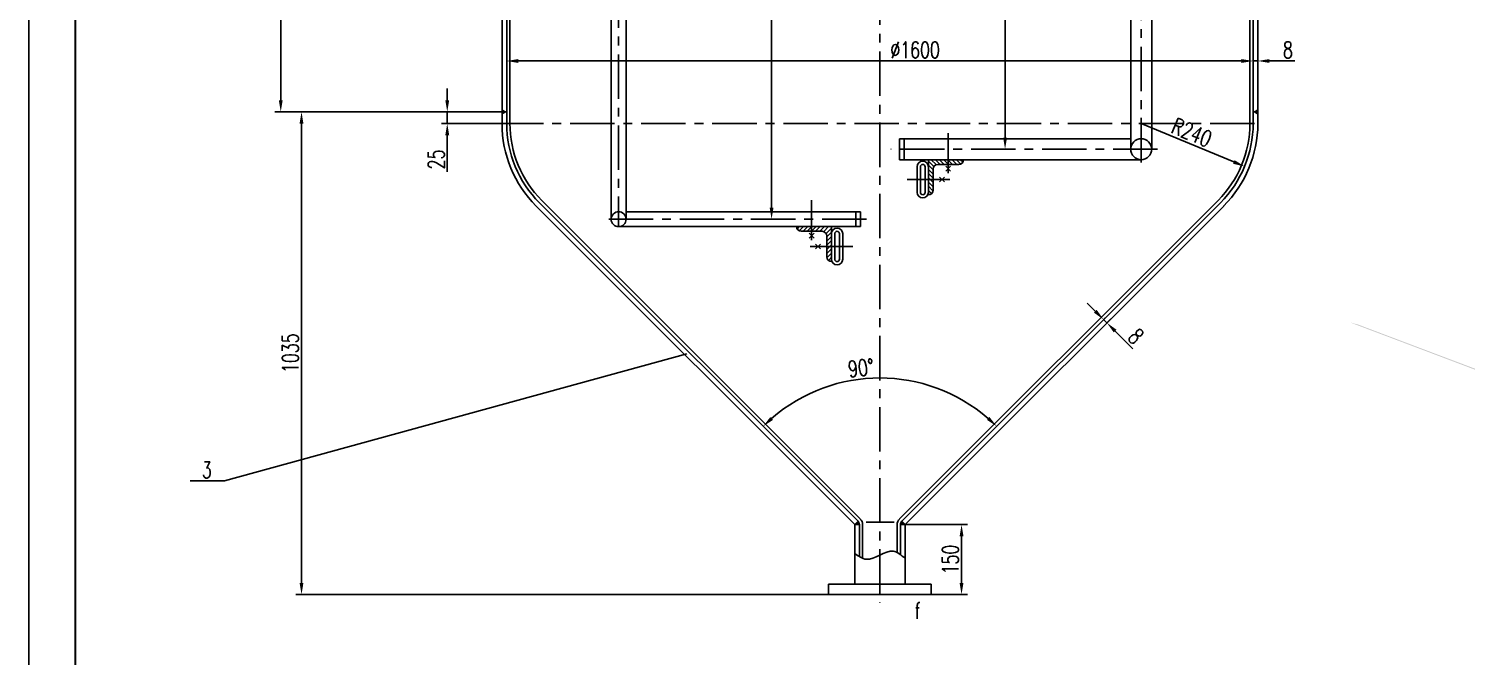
# Model space of a CAD drawing. Header units: millimetres. Extents: x 1968 to 8007, y 3243 to 11653.
# Drawn here: x 2067 to 5148, y 7640 to 8985 of the extents above; entities that cross this region are included whole.
import ezdxf
from ezdxf.enums import TextEntityAlignment as Align

# ---------------------------------------------------------------- set-up
doc = ezdxf.new("R2010")
doc.units = ezdxf.units.MM
doc.linetypes.add('CENTER', pattern=[50.8, 31.75, -6.35, 6.35, -6.35])
doc.layers.add('K1', color=4, linetype='Continuous')
doc.layers.add('尺寸线', color=4, linetype='Continuous')
doc.styles.add('仿宋1', font='txt.shx', dxfattribs={"width": 0.7, "bigfont": 'hzfs.shx'})
doc.styles.add('汉字仿宋', font='txt.shx', dxfattribs={"width": 0.7071, "bigfont": 'hzfs.shx'})
doc.dimstyles.new('绘图', dxfattribs={"dimscale": 10, "dimtxt": 3.5, "dimasz": 2.5, "dimexe": 1.25, "dimexo": 0, "dimtad": 1, "dimdec": 0, "dimdsep": 46, "dimtxsty": '汉字仿宋', "dimcen": 2.5, "dimclrd": 4, "dimclre": 4, "dimclrt": 7, "dimadec": 0, "dimazin": 0, "dimtfac": 1, "dimtdec": 0, "dimtmove": 0, "dimatfit": 0, "dimldrblk": 'NONE', "dimfxl": 0, "dimlwd": 25, "dimlwe": 25, "dimarcsym": 0})

# ---------------------------------------------------------------- blocks, each defined once
blk = doc.blocks.new('*D17')
at = {"color": 4, "linetype": 'Continuous', "lineweight": 25}
for p, q in [((3091.3, 8913.8), (3091.3, 8928.2)), ((3116.3, 8915.7), (4666.3, 8915.7)), ((4691.3, 8913.8), (4691.3, 8928.2))]:
    blk.add_line(p, q, dxfattribs=at)
at = {"color": 4, "linetype": 'Continuous', "lineweight": -3}
for points in [[(3116.3, 8919.8), (3116.3, 8911.5), (3091.3, 8915.7)], [(4666.3, 8919.8), (4666.3, 8911.5), (4691.3, 8915.7)]]:
    blk.add_solid(points, dxfattribs=at)
at = {"layer": 'Defpoints', "color": 0, "linetype": 'Continuous', "lineweight": -3}
for p in [(3091.3, 8913.8), (4691.3, 8915.7), (4691.3, 8913.8)]:
    blk.add_point(p, dxfattribs=at)
at = {"color": 7, "linetype": 'Continuous', "lineweight": -3, "insert": (3966.7, 8939.4), "char_height": 35, "attachment_point": 5, "style": '汉字仿宋'}
blk.add_mtext('%%C1600', dxfattribs=at)
blk = doc.blocks.new('_None')
blk = doc.blocks.new('*D18')
at = {"color": 4, "linetype": 'Continuous', "lineweight": 25}
for p, q in [((4666.3, 8915.7), (4641.3, 8915.7)), ((4691.3, 8915.7), (4691.3, 8928.2)), ((4691.3, 8915.7), (4701.3, 8915.7)), ((4701.3, 8915.7), (4701.3, 8928.2)), ((4726.3, 8915.7), (4780.3, 8915.7))]:
    blk.add_line(p, q, dxfattribs=at)
at = {"color": 4, "linetype": 'Continuous', "lineweight": -3}
for points in [[(4666.3, 8919.8), (4666.3, 8911.5), (4691.3, 8915.7)], [(4726.3, 8919.8), (4726.3, 8911.5), (4701.3, 8915.7)]]:
    blk.add_solid(points, dxfattribs=at)
at = {"layer": 'Defpoints', "color": 0, "linetype": 'Continuous', "lineweight": -3}
for p in [(4691.3, 8915.7), (4701.3, 8915.7), (4701.3, 8915.7)]:
    blk.add_point(p, dxfattribs=at)
at = {"color": 7, "linetype": 'Continuous', "lineweight": -3, "insert": (4765.8, 8939.4), "char_height": 35, "attachment_point": 5, "style": '汉字仿宋'}
blk.add_mtext('8', dxfattribs=at)
blk = doc.blocks.new('*D23')
at = {"color": 4, "linetype": 'Continuous', "lineweight": 25}
for p, q in [((3026.3, 10406.6), (2594.6, 10406.6)), ((2607.1, 10381.6), (2607.1, 8831.6)), ((3081.3, 8806.6), (2594.6, 8806.6))]:
    blk.add_line(p, q, dxfattribs=at)
at = {"color": 4, "linetype": 'Continuous', "lineweight": -3}
for points in [[(2602.9, 10381.6), (2611.2, 10381.6), (2607.1, 10406.6)], [(2602.9, 8831.6), (2611.2, 8831.6), (2607.1, 8806.6)]]:
    blk.add_solid(points, dxfattribs=at)
at = {"layer": 'Defpoints', "color": 0, "linetype": 'Continuous', "lineweight": -3}
for p in [(3026.3, 10406.6), (2607.1, 8806.6), (3081.3, 8806.6)]:
    blk.add_point(p, dxfattribs=at)
at = {"color": 7, "linetype": 'Continuous', "lineweight": -3, "insert": (2583.3, 9606.6), "char_height": 35, "attachment_point": 5, "rotation": 90, "style": '汉字仿宋'}
blk.add_mtext('1600', dxfattribs=at)
blk = doc.blocks.new('*D24')
at = {"color": 4, "linetype": 'Continuous', "lineweight": 25}
blk.add_arc((3891.3, 7882.2), 354.1, 49.0463, 130.9537, dxfattribs=at)
at = {"color": 4, "linetype": 'Continuous', "lineweight": -3}
for points in [[(3662.1, 8146.5), (3656.4, 8152.6), (3640.9, 8132.5)], [(4126.2, 8152.6), (4120.6, 8146.5), (4141.7, 8132.5)]]:
    blk.add_solid(points, dxfattribs=at)
at = {"layer": 'Defpoints', "color": 0, "linetype": 'Continuous', "lineweight": -3}
for p in [(3161.6, 8611.9), (4621, 8611.9), (3983, 8224.2), (3844.4, 7929.1), (3938.2, 7929.1)]:
    blk.add_point(p, dxfattribs=at)
at = {"color": 7, "linetype": 'Continuous', "lineweight": -3, "insert": (3850.6, 8257.8), "char_height": 35, "attachment_point": 5, "rotation": 6.1841, "style": '汉字仿宋'}
blk.add_mtext('90°', dxfattribs=at)
blk = doc.blocks.new('*D25')
at = {"color": 4, "linetype": 'Continuous', "lineweight": 25}
for p, q in [((3945.3, 7922), (4078.8, 7922)), ((4066.3, 7797.2), (4066.3, 7897)), ((4001.3, 7772.2), (4078.8, 7772.2))]:
    blk.add_line(p, q, dxfattribs=at)
at = {"color": 4, "linetype": 'Continuous', "lineweight": -3}
for points in [[(4062.1, 7897), (4070.4, 7897), (4066.3, 7922)], [(4062.1, 7797.2), (4070.4, 7797.2), (4066.3, 7772.2)]]:
    blk.add_solid(points, dxfattribs=at)
at = {"layer": 'Defpoints', "color": 0, "linetype": 'Continuous', "lineweight": -3}
for p in [(3945.3, 7922), (4066.3, 7922), (4001.3, 7772.2)]:
    blk.add_point(p, dxfattribs=at)
at = {"color": 7, "linetype": 'Continuous', "lineweight": -3, "insert": (4042.5, 7847.1), "char_height": 35, "attachment_point": 5, "rotation": 90, "style": '汉字仿宋'}
blk.add_mtext('150', dxfattribs=at)
blk = doc.blocks.new('*D37')
at = {"color": 4, "linetype": 'Continuous', "lineweight": 25}
blk.add_line((4451.3, 8781.6), (4649.9, 8699.3), dxfattribs=at)
at = {"color": 4, "linetype": 'Continuous', "lineweight": -3}
blk.add_solid([(4651.5, 8703.1), (4648.3, 8695.4), (4673, 8689.7)], dxfattribs=at)
at = {"layer": 'Defpoints', "color": 0, "linetype": 'Continuous', "lineweight": -3}
for p in [(4451.3, 8781.6), (4673, 8689.7)]:
    blk.add_point(p, dxfattribs=at)
at = {"color": 7, "linetype": 'Continuous', "lineweight": -3, "insert": (4559.7, 8762.4), "char_height": 35, "attachment_point": 5, "rotation": 337.4894, "style": '汉字仿宋'}
blk.add_mtext('R240', dxfattribs=at)
blk = doc.blocks.new('*D38')
at = {"color": 4, "linetype": 'Continuous', "lineweight": 25}
for p, q in [((4353, 8379.2), (4335.3, 8396.9)), ((4370.7, 8361.5), (4379.5, 8370.4)), ((4370.7, 8361.5), (4377.8, 8354.5)), ((4377.8, 8354.5), (4386.6, 8363.3)), ((4395.4, 8336.8), (4433.6, 8298.6))]:
    blk.add_line(p, q, dxfattribs=at)
at = {"color": 4, "linetype": 'Continuous', "lineweight": -3}
for points in [[(4356, 8382.2), (4350.1, 8376.3), (4370.7, 8361.5)], [(4398.4, 8339.7), (4392.5, 8333.9), (4377.8, 8354.5)]]:
    blk.add_solid(points, dxfattribs=at)
at = {"layer": 'Defpoints', "color": 0, "linetype": 'Continuous', "lineweight": -3}
for p in [(4370.7, 8361.5), (4377.8, 8354.5), (4377.8, 8354.5)]:
    blk.add_point(p, dxfattribs=at)
at = {"color": 7, "linetype": 'Continuous', "lineweight": -3, "insert": (4440.2, 8325.7), "char_height": 35, "attachment_point": 5, "rotation": 315, "style": '汉字仿宋'}
blk.add_mtext('8', dxfattribs=at)
blk = doc.blocks.new('*D40')
at = {"color": 4, "linetype": 'Continuous', "lineweight": 25}
for p, q in [((3671, 10406.6), (3646.6, 10406.6)), ((3659.1, 8601.6), (3659.1, 10381.6)), ((3671, 8576.6), (3646.6, 8576.6))]:
    blk.add_line(p, q, dxfattribs=at)
at = {"color": 4, "linetype": 'Continuous', "lineweight": -3}
for points in [[(3654.9, 10381.6), (3663.2, 10381.6), (3659.1, 10406.6)], [(3654.9, 8601.6), (3663.2, 8601.6), (3659.1, 8576.6)]]:
    blk.add_solid(points, dxfattribs=at)
at = {"layer": 'Defpoints', "color": 0, "linetype": 'Continuous', "lineweight": -3}
for p in [(3659.1, 10406.6), (3671, 10406.6), (3671, 8576.6)]:
    blk.add_point(p, dxfattribs=at)
at = {"color": 7, "linetype": 'Continuous', "lineweight": -3, "insert": (3635.3, 9491.6), "char_height": 35, "attachment_point": 5, "rotation": 90, "style": '汉字仿宋'}
blk.add_mtext('1830', dxfattribs=at)
blk = doc.blocks.new('*D41')
at = {"color": 4, "linetype": 'Continuous', "lineweight": 25}
for p, q in [((4159.6, 10406.6), (4147.1, 10406.6)), ((4159.6, 8751.6), (4159.6, 10381.6)), ((4159.6, 8726.6), (4147.1, 8726.6))]:
    blk.add_line(p, q, dxfattribs=at)
at = {"color": 4, "linetype": 'Continuous', "lineweight": -3}
for points in [[(4155.4, 10381.6), (4163.8, 10381.6), (4159.6, 10406.6)], [(4155.4, 8751.6), (4163.8, 8751.6), (4159.6, 8726.6)]]:
    blk.add_solid(points, dxfattribs=at)
at = {"layer": 'Defpoints', "color": 0, "linetype": 'Continuous', "lineweight": -3}
for p in [(4159.6, 10406.6), (4159.6, 10406.6), (4159.6, 8726.6)]:
    blk.add_point(p, dxfattribs=at)
at = {"color": 7, "linetype": 'Continuous', "lineweight": -3, "insert": (4135.8, 9566.6), "char_height": 35, "attachment_point": 5, "rotation": 90, "style": '汉字仿宋'}
blk.add_mtext('1680', dxfattribs=at)
blk = doc.blocks.new('*D49')
at = {"color": 4, "linetype": 'Continuous', "lineweight": 25}
for p, q in [((2963.9, 8831.6), (2963.9, 8856.6)), ((3070.1, 8806.6), (2951.4, 8806.6)), ((3074.8, 8781.6), (2951.4, 8781.6)), ((2963.9, 8806.6), (2963.9, 8781.6)), ((2963.9, 8756.6), (2963.9, 8677.8))]:
    blk.add_line(p, q, dxfattribs=at)
at = {"color": 4, "linetype": 'Continuous', "lineweight": -3}
for points in [[(2959.8, 8831.6), (2968.1, 8831.6), (2963.9, 8806.6)], [(2959.8, 8756.6), (2968.1, 8756.6), (2963.9, 8781.6)]]:
    blk.add_solid(points, dxfattribs=at)
at = {"layer": 'Defpoints', "color": 0, "linetype": 'Continuous', "lineweight": -3}
for p in [(2963.9, 8781.6), (3070.1, 8806.6), (3074.8, 8781.6)]:
    blk.add_point(p, dxfattribs=at)
at = {"color": 7, "linetype": 'Continuous', "lineweight": -3, "insert": (2940.2, 8704.7), "char_height": 35, "attachment_point": 5, "rotation": 90, "style": '汉字仿宋'}
blk.add_mtext('25', dxfattribs=at)
blk = doc.blocks.new('*D50')
at = {"color": 4, "linetype": 'Continuous', "lineweight": 25}
for p, q in [((3070.1, 8806.6), (2639.1, 8806.6)), ((2651.6, 8781.6), (2651.6, 7797.2)), ((3781.3, 7772.2), (2639.1, 7772.2))]:
    blk.add_line(p, q, dxfattribs=at)
at = {"color": 4, "linetype": 'Continuous', "lineweight": -3}
for points in [[(2647.4, 8781.6), (2655.7, 8781.6), (2651.6, 8806.6)], [(2647.4, 7797.2), (2655.7, 7797.2), (2651.6, 7772.2)]]:
    blk.add_solid(points, dxfattribs=at)
at = {"layer": 'Defpoints', "color": 0, "linetype": 'Continuous', "lineweight": -3}
for p in [(3070.1, 8806.6), (2651.6, 7772.2), (3781.3, 7772.2)]:
    blk.add_point(p, dxfattribs=at)
at = {"color": 7, "linetype": 'Continuous', "lineweight": -3, "insert": (2627.8, 8289.4), "char_height": 35, "attachment_point": 5, "rotation": 90, "style": '汉字仿宋'}
blk.add_mtext('1035', dxfattribs=at)

msp = doc.modelspace()

# ---------------------------------------------------------------- hatches: boundary and pattern name
at = {"linetype": 'Continuous', "lineweight": -3}
h = msp.add_hatch(dxfattribs=at)
h.set_pattern_fill('ANSI31', scale=2, style=0)
h.set_pattern_definition([(135, (7880.194, 406.861), (4.490128, 4.490128), [])])
h.paths.add_polyline_path([(3995.2, 8704.1), (4070.2, 8704.1, -0.414214), (4060.2, 8694.1), (4015.2, 8694.1, 0.414214), (4005.2, 8684.1), (4005.2, 8661.6), (3995.2, 8661.6)])
h.paths.add_polyline_path([(3995.2, 8661.6), (4005.2, 8661.6), (4005.2, 8639.1, -0.414214), (3995.2, 8629.1)])
h = msp.add_hatch(dxfattribs=at)
h.set_pattern_fill('ANSI31', scale=2, style=0)
h.set_pattern_definition([(45, (-97.565, 263.361), (-4.490128, 4.490128), [])])
h.paths.add_polyline_path([(3787.5, 8560.6), (3712.5, 8560.6, 0.414214), (3722.5, 8550.6), (3767.5, 8550.6, -0.414214), (3777.5, 8540.6), (3777.5, 8518.1), (3787.5, 8518.1)])
h.paths.add_polyline_path([(3787.5, 8518.1), (3777.5, 8518.1), (3777.5, 8495.6, 0.414214), (3787.5, 8485.6)])
h = msp.add_hatch(color=7)
edge = h.paths.add_edge_path()
edge.add_spline(control_points=[(5589.8, 8121.2), (5588, 8122.1), (5586.1, 8123.1), (5584.3, 8124.1)], knot_values=[3.903662, 3.903662, 3.903662, 3.903662, 3.906713, 3.906713, 3.906713, 3.906713], degree=3, periodic=0)
edge.add_line((5584.3, 8124.1), (5573.2, 8102.8))
edge.add_ellipse((3697.8, 7202.4), major_axis=(-2600, 0), ratio=0.5, start_angle=223.3067, end_angle=223.8382, ccw=False)
edge.add_line((5589.8, 8094), (5589.8, 8121.2))
for points in [[(3844.4, 7929.1), (3837.3, 7922), (3847.3, 7922, 0.198912)], [(3938.2, 7929.1, 0.198912), (3935.3, 7922), (3945.3, 7922)]]:
    msp.add_hatch(color=7, dxfattribs=at).paths.add_polyline_path(points)

# ---------------------------------------------------------------- linework, layer by layer
msp.add_line((2067, 11653.2), (2067, 3243.2))
at = {"color": 7, "linetype": 'CENTER', "lineweight": -3, "ltscale": 3}
for p, q in [((3331.3, 11063.4), (3331.3, 8560.6)), ((3891.3, 11069.6), (3891.3, 7754.1)), ((4451.3, 11079.6), (4451.3, 8690)), ((3074.8, 8781.6), (4710.1, 8781.6)), ((4486.6, 8726.6), (3914.5, 8726.6)), ((3862.5, 8576.6), (3301.9, 8576.6))]:
    msp.add_line(p, q, dxfattribs=at)
at = {"color": 1}
for p, q in [((3091.3, 10397.6), (3091.3, 8781.6)), ((3081.3, 10359.6), (3081.3, 8781.6)), ((4701.3, 10359.6), (4701.3, 8781.6)), ((4691.3, 10346.6), (4691.3, 8781.6)), ((4428.8, 9326.6), (4428.8, 8726.6)), ((4473.8, 9326.6), (4473.8, 8726.6)), ((3315.3, 9126.6), (3315.3, 8576.6)), ((3347.3, 9126.6), (3347.3, 8576.6)), ((3081.3, 8806.6), (3091.3, 8806.6)), ((4691.3, 8806.6), (4701.3, 8806.6)), ((3933, 8749.1), (4428.8, 8749.1)), ((3933, 8749.1), (3933, 8704.1)), ((3943, 8749.1), (3943, 8704.1)), ((4451.3, 8704.1), (3933, 8704.1)), ((3978.2, 8689.1), (3978.2, 8634.1)), ((3983.2, 8694.1), (3983.2, 8694.1)), ((3988.2, 8689.1), (3988.2, 8634.1)), ((3995.2, 8704.1), (3995.2, 8629.1)), ((4015.2, 8694.1), (4060.2, 8694.1)), ((4005.2, 8684.1), (4005.2, 8639.1)), ((3983.2, 8629.1), (3983.2, 8629.1)), ((3837.3, 7922), (3154.5, 8604.8)), ((3844.4, 7929.1), (3161.6, 8611.9)), ((3938.2, 7929.1), (4621, 8611.9)), ((3945.3, 7922), (4628.1, 8604.8)), ((3849.6, 8592.6), (3347.3, 8592.6)), ((3839.6, 8592.6), (3839.6, 8560.6)), ((3849.6, 8592.6), (3849.6, 8560.6)), ((3849.6, 8560.6), (3331.3, 8560.6)), ((3787.5, 8560.6), (3712.5, 8560.6)), ((3712.5, 8560.6), (3712.5, 8560.6)), ((3767.5, 8550.6), (3722.5, 8550.6)), ((3777.5, 8540.6), (3777.5, 8495.6)), ((3787.5, 8560.6), (3787.5, 8485.6)), ((3794.5, 8545.6), (3794.5, 8490.6)), ((3804.5, 8545.6), (3804.5, 8490.6)), ((3837.3, 7922), (3847.3, 7922)), ((3837.3, 7922), (3837.3, 7794.2)), ((3847.3, 7922), (3847.3, 7853.5)), ((3861.9, 7926.9), (3916.2, 7926.9)), ((3916.2, 7926.9), (3921.8, 7926.9)), ((3935.3, 7922), (3935.3, 7857.6)), ((3935.3, 7922), (3945.3, 7922)), ((3945.3, 7922), (3945.3, 7794.2)), ((3781.3, 7794.2), (4001.3, 7794.2)), ((3781.3, 7794.2), (3781.3, 7772.2)), ((3781.3, 7772.2), (4001.3, 7772.2)), ((4001.3, 7794.2), (4001.3, 7772.2))]:
    msp.add_line(p, q, dxfattribs=at)
at = {"color": 7, "linetype": 'Continuous', "lineweight": -3}
for p, q in [((4684.3, 9312.6), (4684.3, 8781.6)), ((3098.3, 9112.6), (3098.3, 8781.6)), ((4037.7, 8761), (4037.7, 8675.4)), ((3971.2, 8689.1), (3971.2, 8634.1)), ((4042.9, 8679.6), (4032.4, 8690.1)), ((4042.9, 8690.1), (4032.4, 8679.6)), ((4041.1, 8661.6), (3949.5, 8661.6)), ((4029.5, 8656.4), (4019.1, 8666.8)), ((4029.5, 8666.8), (4019.1, 8656.4)), ((3849.3, 7934.1), (3166.6, 8616.8)), ((3745, 8617.5), (3745, 8531.9)), ((3933.3, 7934.1), (4616.1, 8616.8)), ((3750.2, 8536.1), (3739.7, 8546.6)), ((3750.2, 8546.6), (3739.7, 8536.1)), ((3811.5, 8545.6), (3811.5, 8490.6)), ((3741.6, 8518.1), (3833.2, 8518.1)), ((3753.1, 8512.9), (3763.6, 8523.3)), ((3753.1, 8523.3), (3763.6, 8512.9)), ((3799.5, 8485.6), (3799.5, 8485.6)), ((3477.4, 8287.8), (2486.5, 8015.6)), ((3844.4, 7929.1), (3837.3, 7922)), ((3854.3, 7922), (3854.3, 7849.7)), ((3928.3, 7922), (3928.3, 7862.2)), ((3938.2, 7929.1), (3945.3, 7922))]:
    msp.add_line(p, q, dxfattribs=at)
at = {"color": 7}
msp.add_line((2413, 8015.6), (2486.5, 8015.6), dxfattribs=at)
at = {"color": 1}
for centre, radius in [((4451.3, 8726.6), 22.5), ((3331.3, 8576.6), 16)]:
    msp.add_circle(centre, radius, dxfattribs=at)
for centre, radius, start, end in [((3331.3, 8781.6), 250, 180, 225), ((3331.3, 8781.6), 240, 180, 225), ((4451.3, 8781.6), 240, 315, 0), ((4451.3, 8781.6), 250, 315, 0), ((3983.2, 8689.1), 5, 90, 180), ((3983.2, 8689.1), 5, 0, 90), ((4015.2, 8684.1), 10, 90, 180), ((4060.2, 8704.1), 10, 270, 360), ((3983.2, 8634.1), 5, 180, 270), ((3983.2, 8634.1), 5, 270, 0), ((3995.2, 8639.1), 10, 270, 0), ((3722.5, 8560.6), 10, 180, 270), ((3767.5, 8540.6), 10, 0, 90), ((3799.5, 8545.6), 5, 90, 180), ((3799.5, 8545.6), 5, 0, 90), ((3787.5, 8495.6), 10, 180, 270), ((3799.5, 8490.6), 5, 180, 270), ((3799.5, 8490.6), 5, 270, 0)]:
    msp.add_arc(centre, radius, start, end, dxfattribs=at)
at = {"color": 7, "linetype": 'Continuous', "lineweight": -3}
for centre, radius, start, end in [((3331.3, 8781.6), 233, 180, 225), ((4451.3, 8781.6), 233, 315, 0), ((3983.2, 8689.1), 12, 90, 180), ((3983.2, 8634.1), 12, 180, 270), ((3837.3, 7922), 10, 0, 45), ((3837.3, 7922), 17, 0, 45), ((3945.3, 7922), 17, 135, 180), ((3945.3, 7922), 10, 135, 180)]:
    msp.add_arc(centre, radius, start, end, dxfattribs=at)
at = {"color": 7, "linetype": 'Continuous'}
for centre, start, end in [((3983.2, 8689.1), 0, 90), ((3983.2, 8634.1), 270, 0), ((3799.5, 8545.6), 90, 180), ((3799.5, 8545.6), 0, 90), ((3799.5, 8490.6), 180, 270), ((3799.5, 8490.6), 270, 0)]:
    msp.add_arc(centre, 12, start, end, dxfattribs=at)
msp.add_spline([(3837.3, 7860.5), (3861.8, 7847.7), (3919.9, 7865.1), (3945.3, 7849.2)], degree=3)
at = {"color": 7, "linetype": 'Continuous', "lineweight": -3}
for points in [[(3091.3, 8806.6), (3081.3, 8812.9), (3081.3, 8800.1)], [(4691.3, 8806.6), (4701.3, 8812.9), (4701.3, 8800.1)]]:
    msp.add_solid(points, dxfattribs=at)
at = {"layer": 'K1', "const_width": 4}
msp.add_lwpolyline([(2167, 3343.2), (2167, 11403.2), (7907, 11403.2), (7907, 3343.2)], close=True, dxfattribs=at)

# ---------------------------------------------------------------- texts
at = {"color": 7, "linetype": 'Continuous', "lineweight": -3, "style": '汉字仿宋', "width": 0.7071}
msp.add_text('f', height=35, dxfattribs=at).set_placement((3972.4, 7709.5), align=Align.BOTTOM_CENTER)
at = {"layer": '尺寸线', "color": 7, "style": '仿宋1', "width": 0.7}
msp.add_text('3', height=35, dxfattribs=at).set_placement((2448.6, 8021.8), align=Align.CENTER)

# ---------------------------------------------------------------- dimensions: what is measured, and where the dimension line sits
at = {"color": 7, "linetype": 'Continuous', "lineweight": -3}
for base, p1, p2, picture, middle in [((2607.1, 8806.6), (3026.3, 10406.6), (3081.3, 8806.6), '*D23', (2583.3, 9606.6)), ((3659.1, 10406.6), (3671, 8576.6), (3671, 10406.6), '*D40', (3635.3, 9491.6)), ((4159.6, 10406.6), (4159.6, 8726.6), (4159.6, 10406.6), '*D41', (4135.8, 9566.6)), ((2963.9, 8781.6), (3070.1, 8806.6), (3074.8, 8781.6), '*D49', (2940.2, 8704.7))]:
    dim = msp.add_linear_dim(base=base, p1=p1, p2=p2, angle=90, dimstyle='绘图', dxfattribs=at)
    dim.commit()
    dim.dimension.update_dxf_attribs({"geometry": picture, "text_midpoint": middle})
dim = msp.add_linear_dim(base=(4691.3, 8915.7), p1=(3091.3, 8913.8), p2=(4691.3, 8913.8), text='%%C1600', dimstyle='绘图', dxfattribs=at)
dim.commit()
dim.dimension.update_dxf_attribs({"geometry": '*D17', "text_midpoint": (3966.7, 8915.7), "dimtype": 160})
dim = msp.add_linear_dim(base=(4701.3, 8915.7), p1=(4691.3, 8915.7), p2=(4701.3, 8915.7), text='8', dimstyle='绘图', dxfattribs=at)
dim.commit()
dim.dimension.update_dxf_attribs({"geometry": '*D18', "text_midpoint": (4765.8, 8939.4)})
for base, p1, p2, text, picture, middle in [((2651.6, 7772.2), (3070.1, 8806.6), (3781.3, 7772.2), '1035', '*D50', (2627.8, 8289.4)), ((4066.3, 7922), (4001.3, 7772.2), (3945.3, 7922), '150', '*D25', (4042.5, 7847.1))]:
    dim = msp.add_linear_dim(base=base, p1=p1, p2=p2, angle=90, text=text, dimstyle='绘图', dxfattribs=at)
    dim.commit()
    dim.dimension.update_dxf_attribs({"geometry": picture, "text_midpoint": middle})
dim = msp.add_radius_dim(center=(4451.3, 8781.6), mpoint=(4673, 8689.7), dimstyle='绘图', dxfattribs=at)
dim.commit()
dim.dimension.update_dxf_attribs({"geometry": '*D37', "text_midpoint": (4559.7, 8762.4)})
dim = msp.add_angular_dim_2l(base=(3983, 8224.2), line1=((3844.4, 7929.1), (3161.6, 8611.9)), line2=((3938.2, 7929.1), (4621, 8611.9)), dimstyle='绘图', dxfattribs=at)
dim.commit()
dim.dimension.update_dxf_attribs({"geometry": '*D24', "text_midpoint": (3853.2, 8234.2), "dimtype": 162})
dim = msp.add_aligned_dim(p1=(4370.7, 8361.5), p2=(4377.8, 8354.5), distance=0, text='8', dimstyle='绘图', dxfattribs=at)
dim.commit()
dim.dimension.update_dxf_attribs({"geometry": '*D38', "text_midpoint": (4440.2, 8325.7)})

doc.saveas('drawing.dxf')
